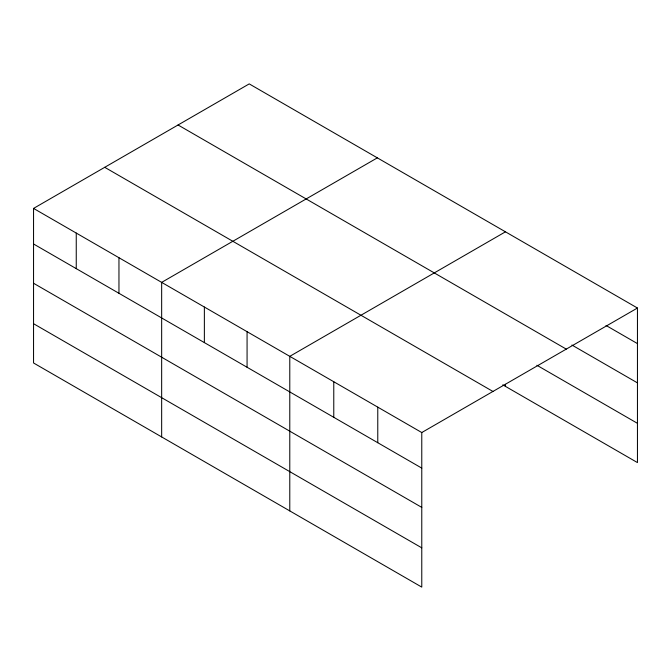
<?xml version="1.0" encoding="UTF-8"?>
<svg xmlns="http://www.w3.org/2000/svg" width="671" height="671" viewBox="0 0 671 671"><rect width="100%" height="100%" fill="white"/><g stroke="black" fill="none" stroke-linecap="round" stroke-linejoin="round"><path stroke-width="1.01" d="M33.55 208.413L421.774 432.543L421.774 587.108L33.55 362.977L33.55 208.413L249.226 83.892L637.45 308.023L637.45 462.587L502.789 384.844M377.345 157.853L161.661 282.374L161.661 436.938M505.456 231.822L289.78 356.343L289.78 510.908M421.774 432.543L637.45 308.023M606.022 325.46L637.45 343.602M571.902 345.028L637.45 382.873M178.058 124.982L566.274 349.121M536.884 365.259L637.45 423.326M104.726 167.314L492.942 391.453M33.55 243.984L421.774 468.123M33.55 283.254L421.774 507.393M33.55 323.707L421.774 547.846M505.456 384.315L505.456 386.387M377.773 407.146L377.773 442.726M333.772 381.74L333.772 417.32M247.071 331.684L247.071 367.263M204.37 307.033L204.37 342.604M118.96 257.723L118.96 293.294M76.251 233.063L76.251 268.643"/></g></svg>
